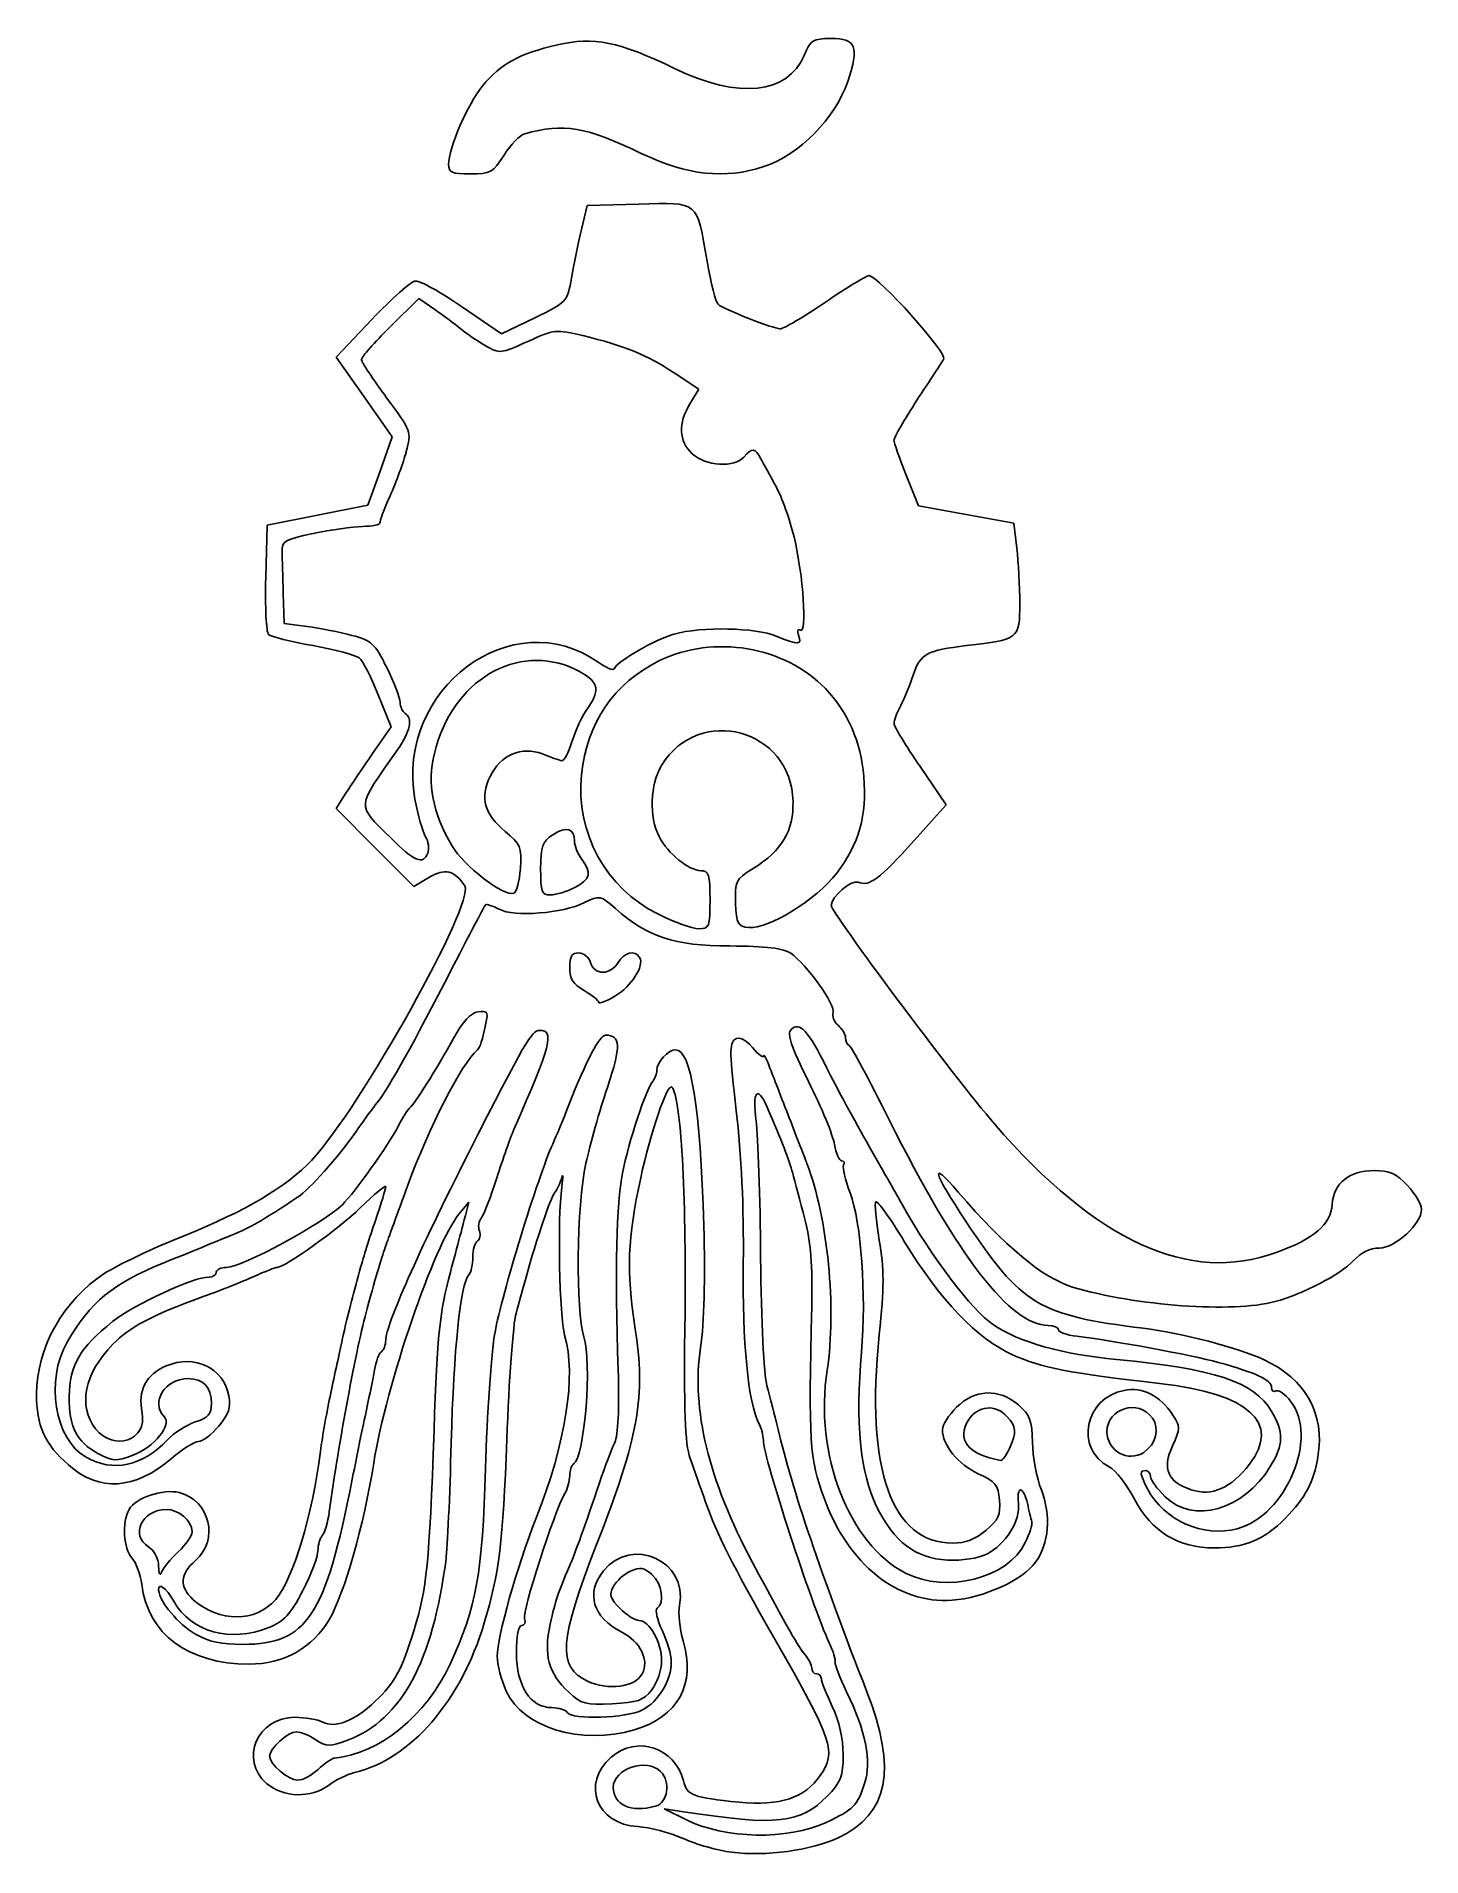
# Model space of a CAD drawing. Extents: x 10.5 to 50.8, y 0.5 to 53.4.
import ezdxf

# ---------------------------------------------------------------- set-up
doc = ezdxf.new("R2010")
doc.units = 0
doc.layers.add('Layer_1', color=7, linetype='CONTINUOUS')

msp = doc.modelspace()

# ---------------------------------------------------------------- linework, layer by layer
at = {"layer": 'Layer_1', "color": 7}
for p, q in [((22.472809, 49.675721), (22.472809, 49.675721)), ((26.334697, 47.781138), (26.500672, 48.484791)), ((26.500672, 48.484791), (27.997548, 48.524658)), ((21.603514, 45.777448), (20.771586, 44.9542)), ((22.073345, 45.454509), (21.603514, 45.777448)), ((19.203389, 44.07054), (20.239992, 45.169171)), ((22.875844, 45.52566), (24.004979, 44.747862)), ((24.004979, 44.747862), (24.962843, 45.209018)), ((20.019319, 42.912729), (19.203389, 44.07054)), ((29.743821, 43.137025), (29.028477, 43.611485)), ((20.835249, 41.754923), (20.019319, 42.912729)), ((29.486595, 42.714832), (29.743821, 43.137025)), ((20.479086, 40.759057), (20.835249, 41.754923)), ((20.122924, 39.763193), (20.479086, 40.759057)), ((35.775254, 40.634247), (36.130478, 39.746915)), ((18.659164, 39.475547), (20.122924, 39.763193)), ((36.130478, 39.746915), (37.516249, 39.494572)), ((17.155225, 37.65623), (17.195404, 39.187903)), ((17.195404, 39.187903), (18.659164, 39.475547)), ((37.516249, 39.494572), (38.902019, 39.242228)), ((38.902019, 39.242228), (38.989299, 38.515743)), ((17.663752, 37.199775), (17.687964, 36.328831)), ((17.687964, 36.328831), (18.356435, 36.238071)), ((20.798286, 33.317681), (20.427254, 34.244504)), ((20.263422, 32.545027), (20.798286, 33.317681)), ((36.180832, 32.160068), (36.941633, 31.053059)), ((19.199314, 30.945366), (19.463935, 31.358867)), ((20.328312, 29.811815), (19.199314, 30.945366)), ((36.941633, 31.053059), (36.004918, 30.009859)), ((21.457308, 28.678267), (20.328312, 29.811815)), ((21.866147, 29.645516), (21.866149, 29.645516)), ((24.557091, 29.199923), (24.557091, 29.199923)), ((21.898066, 28.938625), (21.457308, 28.678267)), ((26.138796, 28.645376), (26.138796, 28.645376)), ((30.072268, 28.289934), (30.072268, 28.289934)), ((26.834571, 25.304153), (26.834571, 25.304153)), ((23.059691, 19.494267), (22.772137, 19.142438)), ((22.970797, 19.142438), (23.059691, 19.494267)), ((38.774985, 12.32363), (38.774985, 12.32363)), ((42.681785, 12.21362), (42.681785, 12.21362)), ((14.609873, 9.318528), (14.609873, 9.318528)), ((28.489046, 1.921257), (28.489046, 1.921257)), ((29.298251, 1.761012), (28.735325, 1.847823)), ((28.735325, 1.847823), (29.368617, 1.531565)), ((33.449808, 1.451047), (33.449808, 1.451442)), ((30.697921, 0.579658), (30.697785, 0.579658))]:
    msp.add_line(p, q, dxfattribs=at)
for points in [[(23.467733, 51.970812), (23.995635, 52.61083), (24.512176, 52.893241), (25.63324, 53.154765)], [(25.63324, 53.154765), (26.693098, 53.402014), (27.411435, 53.256258), (29.061864, 52.459065)], [(32.808855, 52.850809), (32.994857, 53.29598), (33.064952, 53.340001), (33.587775, 53.340001)], [(33.587775, 53.340001), (34.327332, 53.340001), (34.416811, 53.10979), (34.073962, 52.089142)], [(29.061864, 52.459065), (30.901555, 51.570454), (32.336573, 51.720483), (32.808855, 52.850809)], [(22.472809, 49.675721), (22.472809, 50.167395), (23.01848, 51.426148), (23.467733, 51.970812)], [(34.073962, 52.089142), (33.715195, 51.021123), (32.668735, 49.958869), (31.638138, 49.616559)], [(28.070959, 50.000336), (26.460253, 50.775245), (25.825971, 50.882213), (24.684039, 50.571514)], [(24.684039, 50.571514), (24.545683, 50.533869), (24.27574, 50.254776), (24.084167, 49.951306)], [(24.084167, 49.951306), (23.763389, 49.443159), (23.685933, 49.399541), (23.104333, 49.399541)], [(31.638138, 49.616559), (30.507218, 49.240927), (29.402377, 49.35979), (28.070959, 50.000336)], [(23.104333, 49.399541), (22.570654, 49.399541), (22.472809, 49.442329), (22.472809, 49.675721)], [(27.997548, 48.524658), (29.757198, 48.571524), (29.678018, 48.637567), (29.985343, 46.866622)], [(26.044715, 46.373829), (26.112917, 46.760837), (26.243408, 47.394127), (26.334697, 47.781138)], [(29.985343, 46.866622), (30.095599, 46.23127), (30.239422, 45.665293), (30.304952, 45.608902)], [(20.239992, 45.169171), (20.810123, 45.773418), (21.382371, 46.27583), (21.511653, 46.285634)], [(21.511653, 46.285634), (21.640935, 46.295455), (22.254821, 45.953453), (22.875844, 45.52566)], [(24.962843, 45.209018), (25.912667, 45.666303), (25.92175, 45.676082), (26.044715, 46.373829)], [(33.424989, 45.670175), (34.050111, 46.095888), (34.619664, 46.444195), (34.690668, 46.444195)], [(34.690668, 46.444195), (34.957354, 46.444195), (36.978788, 44.186482), (36.867473, 44.012947)], [(30.304952, 45.608902), (30.478242, 45.459767), (31.908654, 44.896155), (32.113852, 44.896155)], [(32.113852, 44.896155), (32.209856, 44.896155), (32.799867, 45.244466), (33.424989, 45.670175)], [(22.824636, 44.893432), (22.669832, 45.024408), (22.331751, 45.276893), (22.073345, 45.454509)], [(20.771586, 44.9542), (20.314024, 44.501414), (19.939656, 44.073384), (19.939656, 44.003029)], [(23.538459, 44.408334), (23.30066, 44.544162), (22.97944, 44.762458), (22.824636, 44.893432)], [(24.770249, 44.52704), (23.989244, 44.1698), (23.960853, 44.167062), (23.538459, 44.408334)], [(26.378484, 44.697), (25.598467, 44.885738), (25.541223, 44.87969), (24.770249, 44.52704)], [(29.028477, 43.611485), (28.233314, 44.138885), (27.581395, 44.405927), (26.378484, 44.697)], [(19.939656, 44.003029), (19.939656, 43.932668), (20.267542, 43.432811), (20.668291, 42.892231)], [(36.867473, 44.012947), (36.806697, 43.918199), (36.45616, 43.380896), (36.088501, 42.81894)], [(20.668291, 42.892231), (21.386958, 41.922806), (21.394792, 41.901377), (21.24095, 41.326174)], [(29.5536, 41.261689), (29.162005, 41.629571), (29.138324, 42.143207), (29.486595, 42.714832)], [(36.088501, 42.81894), (35.720844, 42.256985), (35.420032, 41.735187), (35.420032, 41.659394)], [(21.24095, 41.326174), (21.155162, 41.005423), (20.94357, 40.426709), (20.770747, 40.040144)], [(31.551753, 41.114739), (31.383698, 41.433077), (31.286845, 41.443276), (31.057384, 41.166795)], [(35.420032, 41.659394), (35.420032, 41.583595), (35.579883, 41.122283), (35.775254, 40.634247)], [(31.057384, 41.166795), (30.792414, 40.847525), (29.936996, 40.901509), (29.5536, 41.261689)], [(31.992062, 40.305537), (31.826299, 40.605864), (31.628156, 40.970007), (31.551753, 41.114739)], [(32.514681, 38.844738), (32.393004, 39.347853), (32.157825, 40.00521), (31.992062, 40.305537)], [(20.770747, 40.040144), (20.597923, 39.653576), (20.464407, 39.29723), (20.474046, 39.248262)], [(20.474046, 39.248262), (20.483684, 39.199294), (20.256564, 39.153565), (19.969335, 39.146645)], [(18.532766, 38.941964), (17.707686, 38.768614), (17.619463, 38.716713), (17.628986, 38.410291)], [(19.969335, 39.146645), (19.682105, 39.139731), (19.035649, 39.047622), (18.532766, 38.941964)], [(32.697953, 36.130277), (32.900089, 36.005351), (32.783405, 37.733595), (32.514681, 38.844738)], [(17.628986, 38.410291), (17.634786, 38.223525), (17.650438, 37.678793), (17.663752, 37.199775)], [(38.989299, 38.515743), (39.037305, 38.116176), (39.077135, 37.391883), (39.077804, 36.906204)], [(17.234602, 36.004998), (17.168846, 36.07075), (17.133126, 36.813808), (17.155225, 37.65623)], [(21.492461, 31.218995), (20.913278, 34.412997), (24.335747, 36.965691), (26.822836, 35.19473)], [(39.077804, 36.906204), (39.079215, 35.880787), (39.041925, 35.851204), (37.530989, 35.679579)], [(18.522465, 35.680031), (17.879896, 35.79301), (17.300358, 35.939243), (17.234602, 36.004998)], [(18.356435, 36.238071), (18.724093, 36.188152), (19.309885, 36.071879), (19.658194, 35.979683)], [(27.280776, 35.00883), (27.375884, 35.223324), (28.494787, 35.868056), (29.029643, 36.016558)], [(33.427117, 34.429154), (32.247044, 35.663456), (30.17774, 36.012799), (28.605805, 35.243097)], [(29.029643, 36.016558), (29.822484, 36.236689), (31.403558, 36.206395), (31.99384, 35.959758)], [(32.647455, 35.982844), (32.594189, 36.121655), (32.614754, 36.181698), (32.697953, 36.130277)], [(19.873497, 35.322977), (19.772998, 35.406382), (19.165033, 35.567057), (18.522465, 35.680031)], [(19.658194, 35.979683), (20.228872, 35.828632), (20.329219, 35.73588), (20.67319, 35.041525)], [(26.156104, 34.989145), (24.463075, 35.799332), (22.562716, 34.66475), (22.056619, 32.541609)], [(31.99384, 35.959758), (32.639756, 35.689877), (32.75827, 35.694066), (32.647455, 35.982844)], [(37.530989, 35.679579), (36.371375, 35.54786), (36.184473, 35.444522), (35.978818, 34.821386)], [(20.427254, 34.244504), (20.223187, 34.754257), (19.973996, 35.239569), (19.873497, 35.322977)], [(20.67319, 35.041525), (20.883129, 34.617729), (21.057284, 34.163902), (21.060199, 34.033016)], [(26.53591, 33.893756), (26.908208, 34.416601), (26.819817, 34.671532), (26.156104, 34.989145)], [(28.605805, 35.243097), (27.28207, 34.594926), (26.484782, 33.432105), (26.335496, 31.931916)], [(26.822836, 35.19473), (27.04872, 35.033886), (27.254794, 34.950232), (27.280776, 35.00883)], [(34.540904, 31.876753), (34.460352, 32.880259), (34.084511, 33.741553), (33.427117, 34.429154)], [(35.978818, 34.821386), (35.886746, 34.542407), (35.723743, 34.14611), (35.616588, 33.94074)], [(21.060199, 34.033016), (21.063112, 33.902132), (21.12883, 33.755904), (21.206232, 33.708065)], [(26.057138, 32.886234), (26.155174, 33.208247), (26.37062, 33.661631), (26.53591, 33.893756)], [(28.664202, 32.196497), (29.755166, 33.985825), (32.437234, 33.251824), (32.484565, 31.150982)], [(35.616588, 33.94074), (35.509437, 33.735367), (35.421372, 33.499774), (35.420898, 33.417204)], [(21.206232, 33.708065), (21.434873, 33.566756), (21.354051, 33.178503), (20.986515, 32.652585)], [(35.420898, 33.417204), (35.420334, 33.334631), (35.76239, 32.76892), (36.180832, 32.160068)], [(25.75907, 32.329477), (25.824972, 32.313701), (25.959103, 32.564224), (26.057138, 32.886234)], [(19.463935, 31.358867), (19.609477, 31.586298), (19.969246, 32.120068), (20.263422, 32.545027)], [(20.986515, 32.652585), (19.769277, 30.910808), (19.784746, 31.093886), (20.771305, 30.105512)], [(22.056619, 32.541609), (21.846294, 31.659264), (22.004877, 30.823113), (22.564784, 29.862234)], [(23.674856, 31.87099), (23.972499, 32.498226), (24.592563, 32.766145), (25.199281, 32.529671)], [(25.199281, 32.529671), (25.441265, 32.435358), (25.693169, 32.345273), (25.75907, 32.329477)], [(24.115709, 30.276646), (23.510218, 30.775745), (23.379485, 31.248541), (23.674856, 31.87099)], [(26.335496, 31.931916), (26.166297, 30.231635), (27.041308, 28.63098), (28.552905, 27.875632)], [(28.591784, 30.12487), (28.297008, 30.694905), (28.330358, 31.648952), (28.664202, 32.196497)], [(33.754119, 29.062092), (34.410678, 29.925401), (34.633543, 30.722673), (34.540904, 31.876753)], [(21.800581, 30.12141), (21.716031, 30.256798), (21.577376, 30.750709), (21.492461, 31.218995)], [(32.484565, 31.150982), (32.503897, 30.293393), (32.169854, 29.729273), (31.328064, 29.197877)], [(24.557091, 29.199923), (24.597346, 29.823646), (24.562679, 29.908216), (24.115709, 30.276646)], [(26.131808, 29.997294), (26.131808, 30.370663), (25.897718, 30.438425), (25.502494, 30.179463)], [(20.771305, 30.105512), (21.475554, 29.399971), (21.730773, 29.292738), (21.866147, 29.645516)], [(21.866149, 29.645516), (21.914636, 29.771875), (21.885131, 29.986028), (21.800581, 30.12141)], [(22.564784, 29.862234), (22.911272, 29.267612), (24.068818, 28.377054), (24.367672, 28.475179)], [(25.502494, 30.179463), (25.194822, 29.977869), (25.146693, 29.843816), (25.146693, 29.188499)], [(26.338429, 29.477861), (26.224788, 29.628108), (26.131808, 29.861853), (26.131808, 29.997294)], [(29.809787, 29.134318), (29.457083, 29.134318), (28.847771, 29.629852), (28.591784, 30.12487)], [(36.004918, 30.009859), (34.983104, 28.871888), (34.710415, 28.669241), (34.374418, 28.79818)], [(22.941352, 28.68955), (22.656125, 29.141726), (22.361117, 29.212158), (21.898066, 28.938625)], [(24.367672, 28.475179), (24.447825, 28.501511), (24.533063, 28.827636), (24.557091, 29.199923)], [(25.146693, 29.188499), (25.146693, 28.518368), (25.180074, 28.430665), (25.435142, 28.430665)], [(26.138796, 28.645376), (26.599942, 28.883843), (26.645143, 29.072345), (26.338429, 29.477861)], [(30.072268, 28.289934), (30.072268, 29.020148), (30.036778, 29.134318), (29.809787, 29.134318)], [(31.328064, 29.197877), (30.811154, 28.871569), (30.786112, 28.822104), (30.815447, 28.185363)], [(18.485228, 20.707174), (19.906167, 22.225143), (23.245616, 28.207193), (22.941352, 28.68955)], [(25.435142, 28.430665), (25.59379, 28.430665), (25.910433, 28.527283), (26.138796, 28.645376)], [(31.198114, 27.479059), (31.757541, 27.420459), (33.171742, 28.296327), (33.754119, 29.062092)], [(34.374418, 28.79818), (34.174385, 28.874933), (33.608137, 28.385822), (33.595217, 28.125117)], [(23.543207, 28.137687), (23.512477, 28.105322), (22.974286, 27.080468), (22.347228, 25.860235)], [(23.943928, 28.011982), (23.754261, 28.113486), (23.573937, 28.170055), (23.543207, 28.137687)], [(26.42425, 28.203953), (25.794637, 27.889859), (24.377112, 27.780145), (23.943928, 28.011982)], [(27.325485, 28.029576), (26.884823, 28.416483), (26.859929, 28.4213), (26.42425, 28.203953)], [(29.742917, 27.445551), (30.051637, 27.445551), (30.072268, 27.498448), (30.072268, 28.289934)], [(30.815447, 28.185363), (30.843133, 27.584565), (30.882367, 27.512133), (31.198114, 27.479059)], [(33.595217, 28.125117), (33.585452, 27.927793), (37.195117, 23.092186), (38.339477, 21.769608)], [(30.644174, 26.944141), (29.01565, 26.953821), (28.274659, 27.196191), (27.325485, 28.029576)], [(28.552905, 27.875632), (29.026271, 27.639088), (29.561779, 27.445551), (29.742917, 27.445551)], [(25.991077, 26.31316), (25.991077, 26.639225), (26.054548, 26.741898), (26.256124, 26.741898)], [(26.256124, 26.741898), (26.402818, 26.741898), (26.554039, 26.616213), (26.594776, 26.460437)], [(28.025155, 26.611714), (28.17201, 26.374097), (27.782845, 25.762321), (27.305787, 25.480847)], [(27.398385, 26.460437), (27.555895, 26.754744), (27.887318, 26.834737), (28.025155, 26.611714)], [(32.420196, 26.732612), (32.214984, 26.876345), (31.698458, 26.937864), (30.644174, 26.944141)], [(33.651249, 25.00835), (33.731849, 25.218397), (32.881398, 26.409572), (32.420196, 26.732612)], [(26.412381, 25.644685), (26.089117, 25.828632), (25.991077, 25.98419), (25.991077, 26.31316)], [(26.594776, 26.460437), (26.638308, 26.293969), (26.786735, 26.178974), (26.958066, 26.178974)], [(26.958066, 26.178974), (27.117392, 26.178974), (27.315536, 26.30563), (27.398385, 26.460437)], [(22.347228, 25.860235), (21.301137, 23.824586), (20.670444, 22.711682), (20.340898, 22.319913)], [(26.834571, 25.304153), (26.834148, 25.359593), (26.644095, 25.512837), (26.412381, 25.644685)], [(27.305787, 25.480847), (27.047108, 25.328224), (26.835061, 25.248711), (26.834571, 25.304153)], [(22.620958, 24.270709), (22.878935, 24.739), (23.119848, 24.998998), (23.324686, 25.030189)], [(23.324686, 25.030189), (23.585774, 25.069948), (23.624846, 25.024431), (23.566273, 24.748729)], [(33.795228, 24.636249), (33.675602, 24.735532), (33.610812, 24.902977), (33.651249, 25.00835)], [(23.041394, 20.901571), (24.698551, 24.162186), (24.887053, 24.488187), (25.115926, 24.489316)], [(23.566273, 24.748729), (23.444539, 24.175758), (23.389659, 23.999564), (23.310413, 23.927281)], [(25.115926, 24.489316), (25.557405, 24.491573), (25.450314, 24.07693), (24.370898, 21.605225)], [(32.938497, 22.999081), (32.424932, 24.026434), (32.303901, 24.385709), (32.429173, 24.510979)], [(32.429173, 24.510979), (32.675218, 24.757023), (32.92738, 24.485889), (33.468612, 23.393297)], [(34.012728, 24.273605), (34.012728, 24.373779), (33.914856, 24.536972), (33.795228, 24.636249)], [(23.310413, 23.927281), (22.8333, 23.492103), (21.900511, 21.675918), (21.286601, 19.986821)], [(21.345562, 22.238514), (21.472505, 22.32779), (22.111631, 23.34616), (22.620958, 24.270709)], [(25.971124, 22.326093), (26.478398, 23.616857), (26.863073, 24.349068), (27.033909, 24.349068)], [(27.033909, 24.349068), (27.481536, 24.349068), (27.492576, 24.035903), (27.08743, 22.830252)], [(28.524231, 23.331784), (28.524231, 23.558832), (28.863101, 23.926875), (29.072151, 23.926875)], [(29.072151, 23.926875), (29.519601, 23.926875), (29.784904, 22.26226), (29.89083, 18.790202)], [(30.835089, 22.149578), (30.638651, 23.794168), (30.632265, 24.12075), (30.794497, 24.225249)], [(30.794497, 24.225249), (30.927207, 24.310734), (31.085392, 24.237554), (31.303663, 23.989695)], [(31.303663, 23.989695), (31.477816, 23.79193), (31.623881, 23.681152), (31.628249, 23.743524)], [(34.121251, 24.044559), (34.061564, 24.070354), (34.012728, 24.17343), (34.012728, 24.273605)], [(35.282279, 21.886685), (34.703402, 23.047716), (34.180938, 24.018758), (34.121251, 24.044559)], [(28.405365, 23.005089), (28.470744, 23.078622), (28.524231, 23.225634), (28.524231, 23.331784)], [(31.628249, 23.743524), (31.632624, 23.805886), (31.711781, 23.659726), (31.804164, 23.418717)], [(31.804164, 23.418717), (31.896544, 23.177708), (32.153787, 22.512755), (32.375797, 21.941044)], [(33.468612, 23.393297), (33.725719, 22.874271), (34.279428, 21.847986), (34.699073, 21.112668)], [(27.08743, 22.830252), (26.861565, 22.158112), (26.580697, 21.164117), (26.463282, 20.621381)], [(27.526557, 20.338242), (27.70838, 21.254769), (28.214379, 22.790278), (28.405365, 23.005089)], [(28.962093, 22.837666), (28.837142, 22.967985), (28.345147, 21.535595), (28.055409, 20.197921)], [(29.344448, 16.279525), (29.38767, 19.723477), (29.221904, 22.566705), (28.962093, 22.837666)], [(31.721157, 22.273696), (31.44251, 22.910209), (31.299494, 22.714745), (31.412236, 21.851503)], [(33.69012, 21.170989), (33.64723, 21.435276), (33.309001, 22.257914), (32.938497, 22.999081)], [(20.340898, 22.319913), (20.270684, 22.23644), (20.009191, 21.875537), (19.759802, 21.517899)], [(20.993081, 21.675591), (21.131914, 21.946496), (21.29053, 22.199813), (21.345562, 22.238514)], [(25.496879, 21.182628), (25.601808, 21.414832), (25.815218, 21.929393), (25.971124, 22.326093)], [(32.475407, 20.338648), (32.372918, 20.726294), (32.164658, 21.260592), (31.721157, 22.273696)], [(31.038721, 17.735131), (31.057827, 19.329545), (30.986008, 20.886069), (30.835089, 22.149578)], [(31.412236, 21.851503), (31.470363, 21.406441), (31.529314, 19.617401), (31.543241, 17.875861)], [(32.375797, 21.941044), (32.597812, 21.369332), (32.828399, 20.774915), (32.888211, 20.620108)], [(39.904848, 15.905631), (38.810822, 15.905631), (37.271043, 17.897922), (35.282279, 21.886685)], [(38.339477, 21.769608), (41.313402, 18.332536), (44.003045, 17.103687), (46.532981, 18.026147)], [(19.759802, 21.517899), (19.265997, 20.809759), (18.418637, 19.858571), (18.082427, 19.634995)], [(19.382906, 19.418383), (19.746541, 19.780926), (20.725148, 21.152774), (20.993081, 21.675591)], [(23.821575, 15.711214), (24.009677, 16.777805), (25.067351, 20.232086), (25.496879, 21.182628)], [(24.370898, 21.605225), (24.269491, 21.373021), (24.045824, 20.739734), (23.873857, 20.197921)], [(14.784561, 18.516703), (16.550091, 19.223227), (17.774619, 19.948038), (18.485228, 20.707174)], [(20.64331, 15.477678), (20.64331, 15.902899), (21.595884, 18.057392), (23.041394, 20.901571)], [(33.898716, 20.690475), (33.826873, 20.690475), (33.733006, 20.906708), (33.69012, 21.170989)], [(33.95588, 20.571614), (33.996283, 20.636988), (33.970527, 20.690475), (33.898716, 20.690475)], [(34.699073, 21.112668), (35.118715, 20.377349), (35.550876, 19.617404), (35.65943, 19.423901)], [(37.287846, 19.783765), (36.442577, 20.77202), (36.546169, 20.388429), (37.520886, 18.920874)], [(23.873857, 20.197921), (23.701891, 19.656105), (23.499206, 19.134448), (23.423448, 19.038682)], [(25.759363, 20.197921), (25.715343, 20.043116), (25.622207, 19.84591), (25.552392, 19.759683)], [(25.762927, 19.923888), (25.804989, 20.229411), (25.803387, 20.352722), (25.759363, 20.197921)], [(26.463282, 20.621381), (26.194916, 19.380896), (26.159209, 16.318838), (26.404473, 15.578211)], [(27.40107, 14.614795), (27.30741, 17.544199), (27.349053, 19.443493), (27.526557, 20.338242)], [(28.055409, 20.197921), (27.673968, 18.436885), (27.637195, 17.474214), (27.889823, 15.863168)], [(32.827259, 19.001705), (32.695134, 19.50482), (32.536802, 20.106444), (32.475407, 20.338648)], [(32.888211, 20.620108), (33.493614, 19.053151), (33.755773, 16.379121), (33.477604, 14.608219)], [(34.143755, 19.762412), (34.000022, 20.1421), (33.91548, 20.50624), (33.95588, 20.571614)], [(48.16083, 19.42698), (48.209894, 20.050649), (48.65547, 20.409014), (49.381862, 20.409014)], [(49.381862, 20.409014), (49.828244, 20.409014), (50.026655, 20.319567), (50.351391, 19.971937)], [(18.082427, 19.634995), (17.087948, 18.973674), (16.688488, 18.74475), (16.139927, 18.521772)], [(20.643306, 19.942391), (20.643306, 20.000241), (20.31083, 19.723528), (19.90447, 19.327477)], [(20.343657, 18.962081), (20.508464, 19.443405), (20.643306, 19.884541), (20.643306, 19.942391)], [(21.286601, 19.986821), (20.991214, 19.1741), (20.702745, 18.382492), (20.645557, 18.227691)], [(25.552392, 19.759683), (25.433362, 19.612671), (25.032448, 18.426525), (24.725402, 17.312938)], [(25.845402, 15.625099), (25.690123, 16.149124), (25.635465, 18.998081), (25.762927, 19.923888)], [(34.474105, 15.131614), (34.618916, 16.805824), (34.469364, 18.902309), (34.143755, 19.762412)], [(40.61125, 17.023536), (39.757629, 17.277429), (38.631769, 18.212507), (37.287846, 19.783765)], [(50.351391, 19.971937), (50.575947, 19.731548), (50.759676, 19.421598), (50.759676, 19.283168)], [(16.01468, 17.594404), (16.461512, 17.594404), (18.851639, 18.888714), (19.382906, 19.418383)], [(19.90447, 19.327477), (19.264652, 18.703893), (17.713881, 17.594398), (17.482092, 17.594398)], [(22.772137, 19.142438), (22.052812, 18.262328), (20.661224, 14.194622), (20.292669, 11.894793)], [(22.522293, 17.453668), (22.720078, 18.188987), (22.921904, 18.948932), (22.970797, 19.142438)], [(34.891368, 19.505071), (34.850056, 19.463759), (34.896391, 18.961497), (34.994328, 18.388933)], [(35.720994, 18.347562), (35.306014, 19.025505), (34.932679, 19.546388), (34.891368, 19.505071)], [(35.65943, 19.423901), (36.541402, 17.851711), (37.664074, 16.368984), (38.309245, 15.924252)], [(46.532981, 18.026147), (47.642108, 18.430552), (48.114418, 18.836997), (48.16083, 19.42698)], [(50.759676, 19.283168), (50.759676, 18.858996), (49.994247, 18.157321), (49.531535, 18.157321)], [(19.91353, 17.594398), (19.985293, 17.865306), (20.17885, 18.480762), (20.343657, 18.962081)], [(23.365668, 18.65618), (23.409648, 18.541573), (23.385068, 18.41037), (23.311048, 18.364622)], [(23.423448, 19.038682), (23.347688, 18.942915), (23.321688, 18.770788), (23.365668, 18.65618)], [(29.89083, 18.790202), (29.936844, 17.281893), (29.90195, 15.978724), (29.796396, 15.263801)], [(33.029943, 16.468552), (33.057234, 17.644673), (33.001833, 18.336942), (32.827259, 19.001705)], [(37.520886, 18.920874), (39.128477, 16.50044), (39.629828, 16.198851), (42.667662, 15.824786)], [(12.460705, 17.413036), (12.836158, 17.658827), (13.881893, 18.155478), (14.784561, 18.516703)], [(15.225178, 18.148014), (15.070373, 18.084025), (14.595408, 17.890026), (14.169697, 17.716899)], [(16.139927, 18.521772), (15.791619, 18.380195), (15.379981, 18.212005), (15.225178, 18.148014)], [(20.645557, 18.227691), (20.539389, 17.940298), (20.379609, 17.399885), (20.104642, 16.398191)], [(23.311048, 18.364622), (23.237026, 18.318874), (23.176463, 18.107859), (23.176463, 17.895701)], [(34.994328, 18.388933), (35.138007, 17.548966), (35.137923, 17.018357), (34.994046, 15.641578)], [(38.867929, 15.052437), (37.823783, 15.526906), (36.775991, 16.624039), (35.720994, 18.347562)], [(49.531535, 18.157321), (49.269286, 18.157321), (48.996194, 18.024347), (48.778795, 17.790796)], [(14.169697, 17.716899), (12.708956, 17.122861), (12.053783, 16.583899), (11.381899, 15.423601)], [(15.717735, 17.453668), (15.717735, 17.531073), (15.85136, 17.594404), (16.01468, 17.594404)], [(17.482092, 17.594398), (17.438829, 17.594398), (17.134975, 17.475021), (16.806861, 17.32912)], [(19.64848, 16.609284), (19.722495, 16.88019), (19.841767, 17.32349), (19.91353, 17.594398)], [(23.176463, 17.895701), (23.176463, 17.683544), (23.122875, 17.449799), (23.057379, 17.376266)], [(31.493265, 13.057746), (31.178923, 13.662379), (31.010688, 15.393576), (31.038721, 17.735131)], [(31.543241, 17.875861), (31.557889, 16.039941), (31.635105, 14.472893), (31.726923, 14.146503)], [(48.778795, 17.790796), (48.401153, 17.385096), (47.320928, 16.820169), (46.500237, 16.599181)], [(10.491879, 13.915109), (10.49837, 15.271766), (11.261843, 16.628191), (12.460705, 17.413036)], [(12.700566, 16.016138), (13.356111, 16.530917), (15.049176, 17.312938), (15.508119, 17.312938)], [(16.806861, 17.32912), (16.478747, 17.183214), (15.830316, 16.924518), (15.365904, 16.754231)], [(15.508119, 17.312938), (15.623407, 17.312938), (15.717735, 17.376266), (15.717735, 17.453668)], [(22.047529, 12.853671), (22.14729, 15.680477), (22.210762, 16.295467), (22.522293, 17.453668)], [(23.057379, 17.376266), (22.816453, 17.105781), (22.617496, 15.200685), (22.546714, 12.486444)], [(24.725402, 17.312938), (24.650706, 17.042033), (24.519213, 16.567064), (24.433196, 16.257461)], [(46.500237, 16.599181), (45.273705, 16.26891), (42.468885, 16.471024), (40.61125, 17.023536)], [(15.365904, 16.754231), (13.795862, 16.17856), (13.20492, 15.867974), (12.709745, 15.35821)], [(19.377643, 15.483435), (19.452589, 15.831745), (19.574465, 16.338377), (19.64848, 16.609284)], [(33.376537, 10.905491), (32.967399, 12.027268), (32.937899, 12.500781), (33.029943, 16.468552)], [(11.44007, 13.84176), (11.445703, 14.7379), (11.75732, 15.275437), (12.700566, 16.016138)], [(20.104642, 16.398191), (19.783946, 15.229912), (19.281633, 12.536228), (19.002429, 10.487492)], [(24.433196, 16.257461), (24.347178, 15.947852), (24.225858, 14.301302), (24.163595, 12.598458)], [(29.496264, 12.035537), (29.340423, 12.47857), (29.308092, 13.382471), (29.344448, 16.279525)], [(38.309245, 15.924252), (39.029567, 15.427719), (40.346356, 15.057028), (41.893648, 14.915206)], [(40.204884, 15.779684), (40.204884, 15.848955), (40.069866, 15.905631), (39.904848, 15.905631)], [(11.381899, 15.423601), (10.736498, 14.309035), (11.01755, 12.589596), (11.929948, 12.070731)], [(12.709745, 15.35821), (11.8786, 14.502583), (11.687497, 13.562755), (12.209678, 12.898912)], [(19.04399, 13.935401), (19.152553, 14.438519), (19.302697, 15.135128), (19.377643, 15.483435)], [(20.518128, 15.141224), (20.586978, 15.183774), (20.64331, 15.335178), (20.64331, 15.477678)], [(23.541845, 11.753682), (23.584835, 13.301699), (23.710714, 15.082603), (23.821575, 15.711214)], [(25.009221, 10.27639), (25.882283, 12.485625), (26.190838, 14.459318), (25.845402, 15.625099)], [(26.404473, 15.578211), (26.643143, 14.8575), (26.426111, 12.07629), (26.116259, 11.884774)], [(27.889823, 15.863168), (28.207714, 13.835946), (28.00346, 12.677311), (26.773683, 9.531916)], [(34.994046, 15.641578), (34.584279, 11.724529), (35.34202, 9.575068), (37.133327, 9.573261)], [(40.732623, 15.59169), (40.442365, 15.625813), (40.204884, 15.710409), (40.204884, 15.779684)], [(44.848994, 14.830853), (44.089645, 15.041255), (41.774031, 15.469253), (40.732623, 15.59169)], [(42.667662, 15.824786), (43.764908, 15.689675), (45.450689, 15.251341), (46.165778, 14.915209)], [(14.259151, 14.72647), (15.094927, 15.075675), (15.922583, 14.680129), (16.081602, 13.855476)], [(20.314843, 14.605171), (20.3578, 14.857452), (20.449279, 15.098673), (20.518128, 15.141224)], [(29.796396, 15.263801), (29.528886, 13.451926), (30.020043, 11.421986), (31.309694, 9.00941)], [(34.904903, 10.661764), (34.44008, 11.611837), (34.297564, 13.090541), (34.474105, 15.131614)], [(43.140661, 14.216607), (40.520273, 14.514493), (39.697688, 14.675388), (38.867929, 15.052437)], [(41.893648, 14.915206), (44.704076, 14.657608), (45.894902, 14.262271), (46.390453, 13.422377)], [(46.397034, 14.103831), (46.397034, 14.316232), (45.951992, 14.525245), (44.848994, 14.830853)], [(46.165778, 14.915209), (47.399123, 14.335451), (47.949302, 13.350439), (47.746858, 12.084447)], [(13.55869, 13.36661), (13.430395, 14.008073), (13.674636, 14.482235), (14.259151, 14.72647)], [(14.891469, 14.357605), (14.234452, 14.357605), (13.79499, 13.662746), (14.19746, 13.260269)], [(15.577004, 13.636697), (15.577004, 14.112721), (15.34414, 14.357605), (14.891469, 14.357605)], [(20.095991, 13.513197), (20.173403, 13.861515), (20.271886, 14.352892), (20.314843, 14.605171)], [(27.30238, 12.503829), (27.401038, 12.711657), (27.437192, 13.484974), (27.40107, 14.614795)], [(33.477604, 14.608219), (33.094933, 12.171992), (34.110456, 9.541878), (35.75908, 8.699445)], [(11.415247, 11.852291), (10.723861, 12.459322), (10.487442, 12.987501), (10.491879, 13.915109)], [(12.275846, 12.182886), (11.650948, 12.519407), (11.434459, 12.949091), (11.44007, 13.84176)], [(16.081602, 13.855476), (16.146788, 13.51743), (16.083098, 13.326507), (15.788055, 12.975902)], [(18.746007, 12.24664), (18.801336, 12.672344), (18.935428, 13.432283), (19.04399, 13.935401)], [(31.726923, 14.146503), (31.814025, 13.836877), (31.959632, 13.266929), (32.050499, 12.879918)], [(37.238847, 13.524034), (37.76827, 14.053455), (38.471467, 14.081507), (39.036142, 13.59569)], [(41.676633, 11.791895), (40.670139, 12.322275), (40.959021, 13.800132), (42.111459, 14.016314)], [(42.934458, 13.210005), (42.535862, 13.779078), (41.612188, 13.500779), (41.612188, 12.811592)], [(42.111459, 14.016314), (42.664157, 14.120003), (43.151394, 13.872296), (43.529346, 13.295462)], [(45.75646, 11.872752), (46.679062, 13.082356), (45.743393, 13.920754), (43.140661, 14.216607)], [(46.526495, 13.998816), (46.455293, 13.95479), (46.397034, 14.001921), (46.397034, 14.103831)], [(46.948688, 13.70666), (46.787683, 13.911356), (46.597697, 14.042815), (46.526495, 13.998816)], [(12.209678, 12.898912), (12.739239, 12.225671), (13.718944, 12.565325), (13.55869, 13.36661)], [(14.19746, 13.260269), (14.443549, 13.014171), (13.917377, 12.366556), (13.27168, 12.120797)], [(15.105141, 13.09785), (15.486789, 13.223806), (15.577004, 13.326817), (15.577004, 13.636697)], [(19.670952, 11.435166), (19.827313, 12.229791), (20.018581, 13.164906), (20.095991, 13.513197)], [(36.82748, 12.877293), (36.82748, 13.006749), (37.012595, 13.297776), (37.238847, 13.524034)], [(38.705398, 13.255838), (38.375672, 13.620187), (37.862578, 13.579801), (37.592937, 13.168265)], [(38.774985, 12.32363), (38.992641, 12.801319), (38.981484, 12.950784), (38.705398, 13.255838)], [(39.036142, 13.59569), (39.371851, 13.306892), (39.433254, 13.143514), (39.446062, 12.505042)], [(43.529346, 13.295462), (43.74592, 12.964923), (43.745113, 12.904217), (43.517436, 12.399322)], [(45.402105, 9.992277), (46.828498, 10.376381), (47.776799, 12.653886), (46.948688, 13.70666)], [(46.390453, 13.422377), (46.759221, 12.797368), (46.752781, 12.440921), (46.36113, 11.799938)], [(14.29594, 12.581017), (14.481476, 12.779616), (14.845617, 13.012196), (15.105141, 13.09785)], [(15.788055, 12.975902), (15.580812, 12.729607), (15.316121, 12.5281), (15.199852, 12.5281)], [(21.466383, 7.046554), (21.837539, 8.240919), (21.910451, 8.969503), (22.047529, 12.853671)], [(31.622086, 12.565184), (31.620957, 12.701695), (31.563138, 12.923352), (31.493265, 13.057746)], [(32.050499, 12.879918), (32.451782, 11.170724), (33.318117, 8.61015), (34.631774, 5.250577)], [(37.869662, 11.592477), (37.295816, 11.852037), (36.82748, 12.429379), (36.82748, 12.877293)], [(37.592937, 13.168265), (37.217903, 12.59589), (37.572786, 12.145096), (38.528704, 11.979545)], [(41.612188, 12.811592), (41.612188, 12.258493), (42.230926, 11.912545), (42.681785, 12.21362)], [(42.681785, 12.21362), (43.040701, 12.453255), (43.15335, 12.897501), (42.934458, 13.210005)], [(11.929948, 12.070731), (12.712638, 11.62561), (13.577743, 11.812187), (14.29594, 12.581017)], [(13.27168, 12.120797), (12.80876, 11.944634), (12.706394, 11.951012), (12.275846, 12.182886)], [(15.199852, 12.5281), (15.083583, 12.5281), (14.731691, 12.308305), (14.417868, 12.039686)], [(17.445568, 7.937868), (17.957766, 8.547835), (18.497866, 10.33735), (18.746007, 12.24664)], [(22.546714, 12.486444), (22.506756, 10.954175), (22.439376, 9.434267), (22.396981, 9.108893)], [(24.163595, 12.598458), (24.053596, 9.590054), (23.946473, 8.714911), (23.509006, 7.250657)], [(26.860809, 11.331478), (27.018042, 11.795874), (27.216748, 12.323461), (27.30238, 12.503829)], [(33.538705, 6.672412), (33.034763, 7.743812), (31.625594, 12.076403), (31.622086, 12.565184)], [(38.528704, 11.979545), (38.574331, 11.971642), (38.68516, 12.126469), (38.774985, 12.32363)], [(39.446062, 12.505042), (39.454359, 12.09201), (39.570874, 11.469089), (39.705015, 11.120799)], [(43.517436, 12.399322), (43.212741, 11.723654), (43.372047, 11.352785), (44.065266, 11.12396)], [(14.417868, 12.039686), (13.341451, 11.118315), (12.323537, 11.054759), (11.415247, 11.852291)], [(20.292669, 11.894793), (20.003487, 10.090264), (19.443718, 8.113015), (19.00884, 7.359962)], [(22.515494, 6.054063), (23.285447, 7.729842), (23.456476, 8.679577), (23.541845, 11.753682)], [(26.116259, 11.884774), (26.047409, 11.842243), (25.991077, 11.683635), (25.991077, 11.532363)], [(29.943724, 10.768952), (29.806527, 11.155992), (29.60517, 11.725911), (29.496264, 12.035537)], [(42.413911, 10.849611), (42.194771, 11.269671), (41.862996, 11.693682), (41.676633, 11.791895)], [(42.738034, 11.683719), (42.551226, 11.683719), (42.56009, 11.60052), (42.795029, 11.148993)], [(42.882673, 11.50781), (42.880415, 11.604556), (42.815437, 11.683719), (42.738034, 11.683719)], [(46.36113, 11.799938), (45.583642, 10.527455), (44.127553, 10.11462), (43.295483, 10.930779)], [(44.065266, 11.12396), (44.666436, 10.925586), (45.221438, 11.171317), (45.75646, 11.872752)], [(47.746858, 12.084447), (47.630193, 11.354846), (47.383034, 10.888558), (46.796136, 10.290783)], [(13.183498, 10.555846), (13.360968, 10.887457), (14.174033, 11.160366), (14.637724, 11.044006)], [(16.491754, 6.626495), (18.359357, 6.636372), (18.882325, 7.4273), (19.670952, 11.435166)], [(25.991077, 11.532363), (25.991077, 11.381092), (25.9273, 11.147328), (25.849352, 11.012933)], [(25.987268, 8.903859), (26.14306, 9.264143), (26.444682, 10.102372), (26.860809, 11.331478)], [(38.488448, 10.822857), (38.451344, 11.266623), (38.371997, 11.365316), (37.869662, 11.592477)], [(39.100729, 11.120799), (39.038205, 11.120799), (39.010296, 10.946639), (39.038705, 10.733759)], [(39.299205, 10.733759), (39.252565, 10.946639), (39.163252, 11.120799), (39.100729, 11.120799)], [(39.705015, 11.120799), (39.991772, 10.376184), (39.927157, 9.556667), (39.539539, 9.021997)], [(42.795029, 11.148993), (43.27175, 10.23273), (44.413613, 9.726113), (45.402105, 9.992277)], [(43.295483, 10.930779), (43.070588, 11.151392), (42.884824, 11.411064), (42.882673, 11.50781)], [(14.637724, 11.044006), (15.52996, 10.820063), (15.807329, 9.666282), (15.112589, 9.068705)], [(25.849352, 11.012933), (25.544592, 10.487407), (24.603575, 7.573519), (24.676914, 7.38237)], [(31.92721, 6.828481), (30.699055, 8.986493), (30.281612, 9.815803), (29.943724, 10.768952)], [(37.111282, 7.911396), (35.530564, 7.797039), (34.08864, 8.953022), (33.376537, 10.905491)], [(36.977585, 9.081856), (36.038127, 9.132543), (35.42409, 9.600581), (34.904903, 10.661764)], [(38.090639, 9.943283), (38.457832, 10.25226), (38.523934, 10.398395), (38.488448, 10.822857)], [(39.038705, 10.733759), (39.105086, 10.236399), (38.662858, 9.52582), (38.117642, 9.253842)], [(39.425996, 10.202645), (39.402882, 10.281921), (39.345845, 10.520907), (39.299205, 10.733759)], [(44.734912, 9.432009), (43.686253, 9.432009), (42.904331, 9.909586), (42.413911, 10.849611)], [(13.263777, 9.140812), (13.015651, 9.414991), (12.973217, 10.162937), (13.183498, 10.555846)], [(14.265193, 10.553391), (13.550657, 10.542949), (13.200397, 9.806349), (13.747505, 9.464691)], [(15.014081, 9.906594), (15.014081, 10.214809), (14.616144, 10.558499), (14.265193, 10.553391)], [(19.002429, 10.487492), (18.960235, 10.177866), (18.86887, 9.864402), (18.799396, 9.790855)], [(23.883207, 6.285006), (23.879365, 6.833702), (24.454831, 8.873548), (25.009221, 10.27639)], [(39.238326, 9.587203), (39.364641, 9.846424), (39.44909, 10.123397), (39.425996, 10.202645)], [(46.796136, 10.290783), (46.198028, 9.681607), (45.598975, 9.432009), (44.734912, 9.432009)], [(14.609873, 9.318528), (14.832187, 9.527005), (15.014081, 9.791617), (15.014081, 9.906594)], [(18.799396, 9.790855), (18.729922, 9.717364), (18.67308, 9.520429), (18.67308, 9.353269)], [(26.773683, 9.531916), (25.678354, 6.730409), (25.62758, 5.977581), (26.505867, 5.560795)], [(26.973965, 8.763933), (27.791218, 9.802906), (29.441005, 9.05513), (29.182554, 7.762891)], [(35.75908, 8.699445), (36.942079, 8.094925), (38.734032, 8.552125), (39.238326, 9.587203)], [(37.133327, 9.573261), (37.486915, 9.573261), (37.789426, 9.689847), (38.090639, 9.943283)], [(13.54814, 8.378276), (13.512702, 8.663998), (13.384738, 9.007124), (13.263777, 9.140812)], [(13.747505, 9.464691), (13.911273, 9.362385), (14.033612, 9.127576), (14.040077, 8.903068)], [(14.128426, 8.728345), (14.170907, 8.844451), (14.387559, 9.11005), (14.609873, 9.318528)], [(15.112589, 9.068705), (14.649579, 8.670433), (14.629449, 8.307833), (15.049261, 7.927991)], [(18.67308, 9.353269), (18.67308, 9.186109), (18.474246, 8.663829), (18.231225, 8.19263)], [(22.396981, 9.108893), (22.005996, 6.108024), (21.108577, 4.446441), (19.55919, 3.854734)], [(31.309694, 9.00941), (32.344885, 7.072885), (32.647997, 6.539147), (32.834557, 6.324432)], [(38.117642, 9.253842), (37.864714, 9.127661), (37.4073, 9.058657), (36.977585, 9.081856)], [(39.539539, 9.021997), (39.156482, 8.49362), (38.028524, 7.977718), (37.111282, 7.911396)], [(14.040077, 8.903068), (14.046359, 8.684882), (14.084745, 8.608993), (14.128426, 8.728345)], [(25.42433, 7.215549), (25.579475, 7.91086), (25.652236, 8.129074), (25.987268, 8.903859)], [(27.509979, 6.984127), (26.655497, 7.425663), (26.452217, 8.100626), (26.973965, 8.763933)], [(27.758322, 8.757244), (27.569906, 8.671392), (27.34606, 8.470958), (27.260882, 8.311785)], [(28.382928, 8.658099), (28.152564, 8.866549), (28.038133, 8.884752), (27.758322, 8.757244)], [(28.537154, 7.680453), (28.763835, 7.820549), (28.673137, 8.395463), (28.382928, 8.658099)], [(16.672993, 6.054458), (14.898181, 6.054458), (13.728475, 6.924324), (13.54814, 8.378276)], [(14.47811, 7.886024), (14.257761, 8.273289), (14.015228, 8.447167), (14.039252, 8.200645)], [(14.039252, 8.200645), (14.07226, 7.861894), (14.618886, 7.207393), (15.095071, 6.936346)], [(18.231225, 8.19263), (17.872426, 7.496896), (17.68672, 7.294797), (17.243263, 7.117364)], [(27.260882, 8.311785), (27.132341, 8.071613), (27.165663, 7.96276), (27.456897, 7.671535)], [(17.243263, 7.117364), (16.125747, 6.670239), (14.990299, 6.985848), (14.47811, 7.886024)], [(15.049261, 7.927991), (15.791324, 7.256584), (16.87721, 7.261071), (17.445568, 7.937868)], [(27.456897, 7.671535), (27.649882, 7.478523), (27.89837, 7.320648), (28.00909, 7.320648)], [(28.677887, 7.045651), (28.530192, 7.351354), (28.466861, 7.637019), (28.537154, 7.680453)], [(29.182554, 7.762891), (29.138457, 7.54239), (29.187408, 7.079461), (29.291311, 6.734219)], [(15.095071, 6.936346), (15.501349, 6.70515), (15.870614, 6.623193), (16.491754, 6.626495)], [(19.00884, 7.359962), (18.530403, 6.531499), (17.676875, 6.054458), (16.672993, 6.054458)], [(23.509006, 7.250657), (22.828325, 4.972447), (21.373524, 3.29297), (19.739664, 2.89927)], [(20.338669, 4.972447), (20.909286, 5.517954), (21.100847, 5.870308), (21.466383, 7.046554)], [(24.598826, 7.179904), (24.502974, 7.179904), (24.443105, 6.868585), (24.443211, 6.370688)], [(24.676914, 7.38237), (24.719649, 7.271034), (24.684511, 7.179904), (24.598826, 7.179904)], [(25.963549, 5.234377), (25.372805, 5.787702), (25.226044, 6.326944), (25.42433, 7.215549)], [(28.100347, 5.769865), (28.312203, 6.165682), (28.04996, 6.705093), (27.509979, 6.984127)], [(28.00909, 7.320648), (28.311695, 7.320648), (28.664961, 6.689204), (28.664961, 6.148354)], [(28.946421, 6.124252), (28.946421, 6.325335), (28.825582, 6.739948), (28.677887, 7.045651)], [(24.443211, 6.370688), (24.443352, 5.420107), (24.854253, 4.787478), (25.471404, 4.787478)], [(29.291311, 6.734219), (29.670578, 5.474012), (29.14155, 4.512086), (27.865118, 4.141048)], [(33.276057, 2.814152), (33.751325, 3.520385), (33.66689, 3.771647), (31.92721, 6.828481)], [(33.711176, 6.10952), (33.729493, 6.178467), (33.651893, 6.431789), (33.538705, 6.672412)], [(19.162934, 3.322688), (20.446927, 3.437891), (21.831892, 4.566244), (22.515494, 6.054063)], [(24.148708, 5.265563), (24.004383, 5.583345), (23.884907, 6.042125), (23.883207, 6.285006)], [(28.106643, 4.719491), (28.574944, 4.961666), (28.946421, 5.583063), (28.946421, 6.124252)], [(28.664961, 6.148354), (28.664961, 5.88013), (28.539059, 5.509769), (28.378466, 5.30561)], [(32.834557, 6.324432), (32.940738, 6.202258), (33.027614, 6.028071), (33.027614, 5.937449)], [(33.027614, 5.937449), (33.027614, 5.846771), (33.090942, 5.772603), (33.168344, 5.772603)], [(34.041032, 5.250746), (33.841284, 5.654098), (33.692849, 6.040545), (33.711176, 6.10952)], [(26.505867, 5.560795), (27.105994, 5.276033), (27.891149, 5.378959), (28.100347, 5.769865)], [(28.378466, 5.30561), (28.134736, 4.995758), (27.963115, 4.935165), (27.228761, 4.899633)], [(33.168344, 5.772603), (33.245747, 5.772603), (33.309077, 5.708595), (33.309077, 5.630335)], [(33.309077, 5.630335), (33.309077, 5.552103), (33.451566, 5.187951), (33.625719, 4.821147)], [(18.813845, 4.365697), (19.169017, 4.17562), (19.744859, 4.404728), (20.338669, 4.972447)], [(27.865118, 4.141048), (26.31962, 3.69175), (24.631448, 4.202544), (24.148708, 5.265563)], [(25.471404, 4.787478), (25.670686, 4.787478), (25.872875, 4.724147), (25.920711, 4.646762)], [(27.228761, 4.899633), (26.456899, 4.862267), (26.323014, 4.896811), (25.963549, 5.234377)], [(33.625719, 4.821147), (33.827858, 4.395387), (33.942364, 3.889842), (33.942364, 3.423188)], [(34.631774, 5.250577), (35.517043, 2.986562), (35.262038, 1.689355), (33.796269, 1.000366)], [(34.567131, 2.580754), (34.777974, 3.219621), (34.60025, 4.121575), (34.041032, 5.250746)], [(17.179798, 2.58431), (16.377519, 3.2744), (16.905307, 4.506441), (18.003206, 4.506441)], [(18.003206, 4.506441), (18.30441, 4.506441), (18.669198, 4.443111), (18.813845, 4.365697)], [(25.920711, 4.646762), (26.056529, 4.427024), (27.643109, 4.479799), (28.106643, 4.719491)], [(18.044743, 4.083842), (17.80342, 4.083842), (17.265773, 3.598165), (17.265773, 3.380177)], [(18.610494, 3.854734), (18.418157, 3.980718), (18.163569, 4.083842), (18.044743, 4.083842)], [(19.55919, 3.854734), (19.006043, 3.64349), (18.933435, 3.64349), (18.610494, 3.854734)], [(27.194984, 3.345379), (27.938336, 3.999542), (29.05736, 3.631976), (29.300015, 2.653963)], [(17.265773, 3.380177), (17.265773, 3.146102), (17.811543, 2.676541), (18.083621, 2.676541)], [(18.679022, 2.993166), (18.866285, 3.167353), (19.084044, 3.315605), (19.162934, 3.322688)], [(27.973895, 1.327067), (26.768695, 1.399175), (26.316088, 2.571977), (27.194984, 3.345379)], [(28.636812, 2.930258), (28.230062, 3.337025), (27.257654, 3.010974), (27.257654, 2.467865)], [(33.942364, 3.423188), (33.942364, 2.784293), (33.882832, 2.630764), (33.46989, 2.204693)], [(18.083621, 2.676541), (18.223829, 2.676541), (18.49176, 2.819035), (18.679022, 2.993166)], [(19.739664, 2.89927), (19.513568, 2.844801), (19.172551, 2.677472), (18.981849, 2.527499)], [(28.489046, 1.921257), (28.843588, 2.016282), (28.933927, 2.633135), (28.636812, 2.930258)], [(29.300015, 2.653963), (29.404127, 2.234298), (29.574586, 2.169415), (30.916654, 2.038464)], [(30.916654, 2.038464), (32.112433, 1.921765), (32.835506, 2.159481), (33.276057, 2.814152)], [(18.981849, 2.527499), (18.492918, 2.142887), (17.662531, 2.169077), (17.179798, 2.58431)], [(27.257654, 2.467865), (27.257654, 1.951766), (27.764063, 1.726976), (28.489046, 1.921257)], [(33.46989, 2.204693), (32.70445, 1.414951), (32.016892, 1.341855), (29.298251, 1.761012)], [(33.449808, 1.451442), (34.24776, 1.824596), (34.352521, 1.930458), (34.567131, 2.580754)], [(29.290476, 0.979595), (28.907743, 1.150283), (28.315279, 1.306634), (27.973895, 1.327067)], [(29.368617, 1.531565), (30.507085, 0.963), (32.329196, 0.927045), (33.449808, 1.451047)], [(30.697785, 0.579658), (30.306498, 0.628962), (29.673211, 0.808935), (29.290476, 0.979595)], [(33.796269, 1.000366), (33.020404, 0.635651), (31.688622, 0.454831), (30.697921, 0.579658)]]:
    msp.add_open_spline(points, degree=3, dxfattribs=at)

doc.saveas('drawing.dxf')
